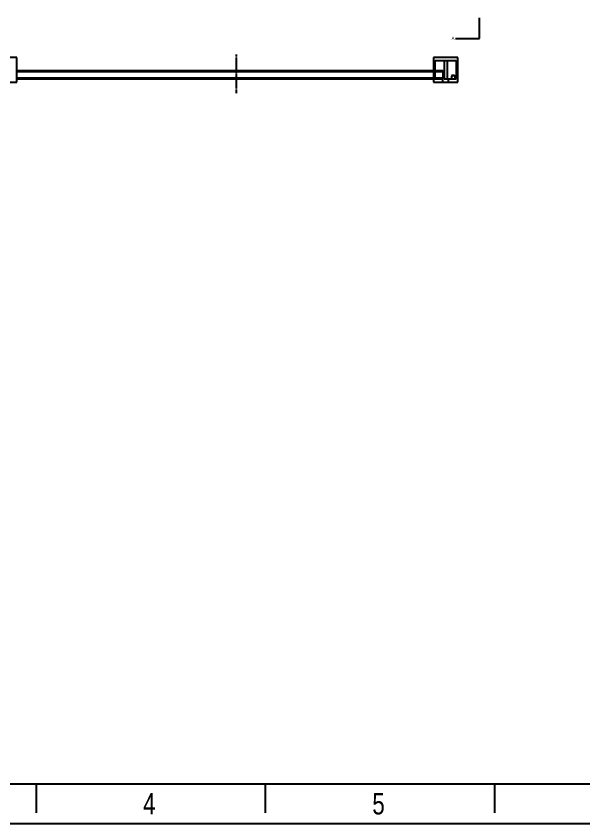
# Model space of a CAD drawing. Header units: millimetres. Extents: x 562 to 17351, y 2396 to 6995.
# Drawn here: x 4748 to 5443, y 2397 to 3385 of the extents above; entities that cross this region are included whole.
import ezdxf

# ---------------------------------------------------------------- set-up
doc = ezdxf.new("R2010")
doc.units = ezdxf.units.MM
doc.linetypes.add('CENTER', pattern=[0.6, 0.375, -0.075, 0.075, -0.075])
doc.layers.add('02___PRT_ALL_AXES', color=7, linetype='Continuous')
doc.layers.add('center', color=1, linetype='CENTER')
doc.styles.add('CKSTANDARD', font='arial.ttf')
doc.styles.add('Roamns', font='romans.shx')
doc.styles.get("Standard").update_dxf_attribs({"font": 'arial.ttf'})
doc.dimstyles.get("Standard").update_dxf_attribs({"dimtxt": 0.18, "dimasz": 0.18, "dimexe": 0.18, "dimexo": 0.0625, "dimgap": 0.09, "dimtad": 0, "dimtih": 1, "dimtoh": 1, "dimdec": 4, "dimzin": 0, "dimdsep": 46, "dimtxsty": 'Standard', "dimcen": 0.09, "dimadec": 0, "dimazin": 0, "dimtfac": 1, "dimtdec": 4, "dimtofl": 0, "dimtmove": 0, "dimatfit": 3, "dimfxl": 1, "dimtolj": 1, "dimtzin": 0, "dimarcsym": 0})

# ---------------------------------------------------------------- blocks, each defined once
blk = doc.blocks.new('standard template')
for p, q in [((456, 5254), (37409, 5254)), ((9418, 4851), (9418, 5254)), ((12589, 4851), (12589, 5254)), ((15761, 4851), (15761, 5254))]:
    blk.add_line(p, q)
blk.add_lwpolyline([(37963, 4700), (-97, 4700), (-97, 30879), (37963, 30879)], close=True)
at = {"style": 'CKSTANDARD', "width": 0.75}
for s, p in [('4', (10894, 4830)), ('5', (14066, 4830))]:
    blk.add_text(s, height=295, dxfattribs=at).set_placement(p)
at = {"style": 'Roamns'}
for tag, p in [('PAGE_NAME', (27466, 7594)), ('PROJECT_NAME', (27466, 6884)), ('DRAWN_NAME', (27466, 6174)), ('VERSION', (34241, 6174)), ('SELECT_DATA', (27466, 5464)), ('PAGE_NUMBER', (34241, 5464))]:
    blk.add_attdef(tag, p, '', height=285, dxfattribs=at)

msp = doc.modelspace()

# ---------------------------------------------------------------- linework, layer by layer
msp.add_line((5315.2139, 3357.5578), (5315.2139, 3382.5578))
at = {"linetype": 'Continuous'}
for p, q in [((4748.6104, 3334.1379), (4718.6104, 3334.1379)), ((4748.6104, 3304.1379), (4748.6104, 3334.1379)), ((5288.6104, 3334.1379), (5258.6104, 3334.1379)), ((5258.6104, 3334.1379), (5258.6104, 3304.1379)), ((5260.6104, 3330.6379), (5286.6104, 3330.6379)), ((5260.6104, 3308.1379), (5260.6104, 3330.6379)), ((5271.6104, 3330.6379), (5271.6104, 3308.1379)), ((5275.6104, 3330.6379), (5275.6104, 3308.1379)), ((5286.6104, 3330.6379), (5286.6104, 3308.1379)), ((5288.6104, 3304.1379), (5288.6104, 3334.1379)), ((4748.6104, 3317.1379), (5270.6104, 3317.1379)), ((5270.6104, 3317.6379), (5270.1104, 3318.1379)), ((5270.1104, 3318.1379), (5270.1104, 3308.2141)), ((5270.6104, 3317.6379), (5270.6104, 3308.6379)), ((5281.1104, 3312.1379), (5280.6104, 3311.6379)), ((5284.6104, 3311.6379), (5280.6104, 3311.6379)), ((5280.6104, 3311.6379), (5280.6104, 3308.1379)), ((5284.1104, 3312.1379), (5281.1104, 3312.1379)), ((5284.1104, 3312.1379), (5284.6104, 3311.6379)), ((5284.6104, 3311.6379), (5284.6104, 3308.1379)), ((4718.6104, 3304.1379), (4748.6104, 3304.1379)), ((4748.6104, 3309.1379), (5270.6104, 3309.1379)), ((5258.6104, 3304.1379), (5288.6104, 3304.1379)), ((5270.6104, 3308.6379), (5270.1104, 3308.1379)), ((5270.1104, 3304.1379), (5270.1104, 3308.1379)), ((5275.6104, 3308.1379), (5286.6104, 3308.1379)), ((5277.1104, 3304.1379), (5277.1104, 3308.1379))]:
    msp.add_line(p, q, dxfattribs=at)
at = {"layer": '02___PRT_ALL_AXES', "linetype": 'Continuous'}
for p, q in [((4748.6104, 3318.1379), (5270.1104, 3318.1379)), ((4748.6104, 3308.1379), (5270.1104, 3308.1379)), ((5271.6104, 3308.1379), (5285.6104, 3308.1379))]:
    msp.add_line(p, q, dxfattribs=at)
at = {"layer": 'center'}
msp.add_line((5017.1104, 3338.0434), (5017.1104, 3290.0125), dxfattribs=at)

# ---------------------------------------------------------------- block references
at = {"lineweight": -3, "transparency": 33554595, "xscale": 0.0885002660397285, "yscale": 0.0885002660397285, "zscale": 0.0885002660397285}
msp.add_blockref('standard template', (3938.9307, 1980.6888), dxfattribs=at)

# ---------------------------------------------------------------- texts
at = {"linetype": 'Continuous', "insert": (5280.7411, 3355.5734), "char_height": 3.9688, "width": 25.4, "attachment_point": 7, "line_spacing_factor": 0.9}
msp.add_mtext('A', dxfattribs=at)

# ---------------------------------------------------------------- leaders
at = {"linetype": 'Continuous'}
msp.add_leader([(5285.4889, 3357.5578), (5315.2139, 3357.5578)], dimstyle='Standard', override={"dimtad": 0}, dxfattribs=at)

doc.saveas('drawing.dxf')
